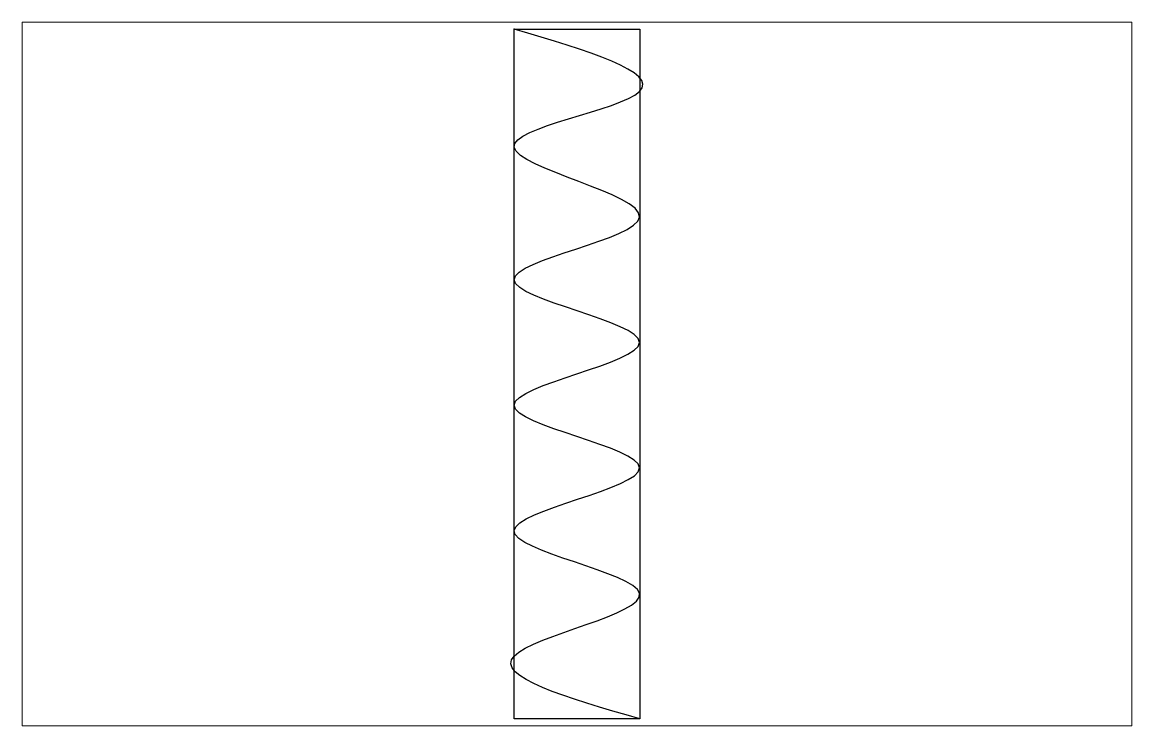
# Paper-space layout 'Sheet1' of a CAD drawing. Header units: millimetres. Extents: x 40 to 364, y 26 to 231.
# The model-space entities are those that its viewports show. They can reach past a viewport. Long polylines and large blocks are cut down to what shows.
import ezdxf

# ---------------------------------------------------------------- set-up
doc = ezdxf.new("R2010")
doc.units = ezdxf.units.MM

msp = doc.modelspace()

# ---------------------------------------------------------------- linework, layer by layer
msp.add_lwpolyline([(59.98, 9.45), (19.98, 9.45), (19.98, 229.45), (59.98, 229.45)], close=True)
msp.add_open_spline([(59.98, 9.45), (36.85, 16.14), (-9.37, 29.51), (97.06, 49.51), (-19.29, 69.51), (99.73, 89.5), (-19.98, 109.52), (99.83, 129.45), (-19.72, 149.73), (99.59, 168.84), (-17.19, 192.78), (89.03, 208.86), (43.15, 222.54), (19.98, 229.45)], degree=3, knots=[0, 0, 0, 0, 44.789816, 89.511175, 134.232535, 178.953894, 223.675254, 268.396613, 313.117973, 357.839333, 403.618896, 447.373893, 492.026826, 492.026826, 492.026826, 492.026826])
msp.add_point((19.98, 229.45))

psp = doc.layouts.new('Sheet1')

# ---------------------------------------------------------------- viewports
at = {"layer": '0'}
psp.add_viewport(center=(202.5, 128.5), size=(324, 205.6), view_center_point=(39.98, 119.45), view_height=224.4, dxfattribs=at)

doc.saveas('drawing.dxf')
